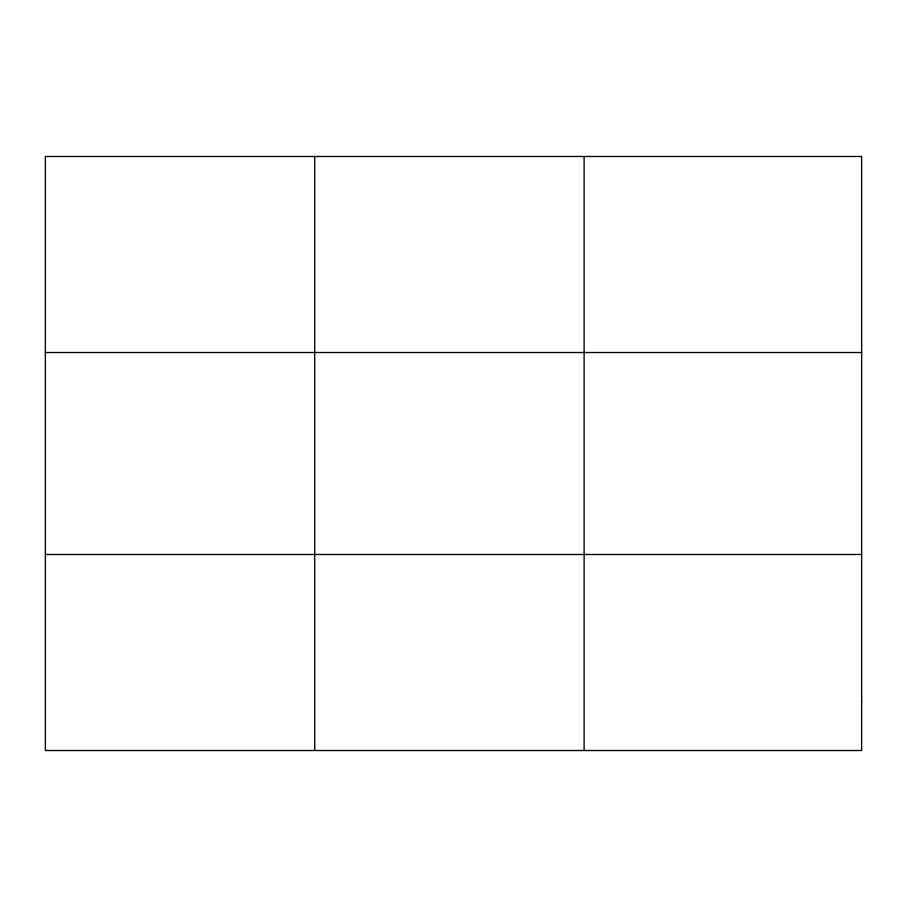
<?xml version="1.0" encoding="UTF-8"?>
<svg xmlns="http://www.w3.org/2000/svg" width="907" height="907" viewBox="0 0 907 907"><rect width="100%" height="100%" fill="white"/><g stroke="black" fill="none" stroke-linecap="round" stroke-linejoin="round"><path stroke-width="1.36" d="M314.729 750.52L314.729 156.48M584.108 750.52L584.108 156.48M45.35 352.517L861.65 352.517M45.35 554.483L861.65 554.483M861.65 701.508L861.65 750.52L45.35 750.52L45.35 156.48L861.65 156.48L861.65 701.508"/></g></svg>
